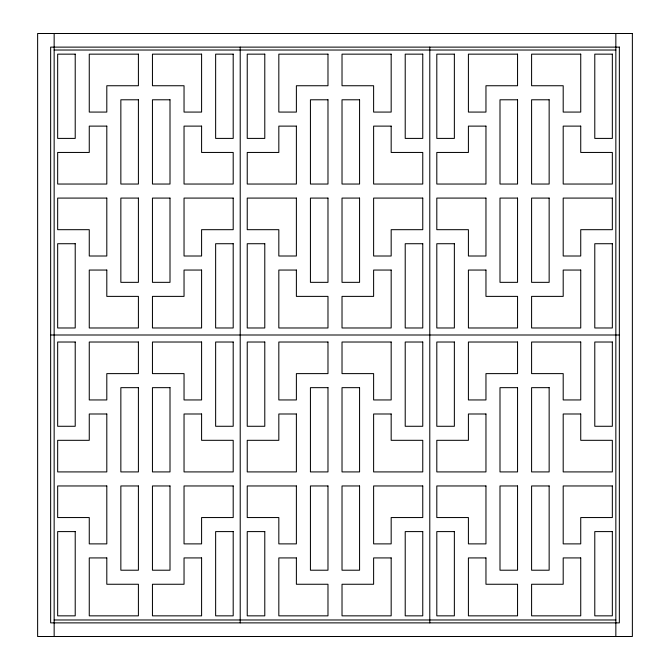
<?xml version="1.0" encoding="UTF-8"?>
<svg xmlns="http://www.w3.org/2000/svg" width="670" height="670" viewBox="0 0 670 670"><rect width="100%" height="100%" fill="white"/><g stroke="black" fill="none" stroke-linecap="round" stroke-linejoin="round"><path stroke-width="1" d="M54.153 50.024L615.847 50.024M50.644 335L619.356 335M54.153 619.976L615.847 619.976M615.847 33.5L615.847 636.5M429.788 47.126L429.788 622.874M240.212 47.126L240.212 622.874M54.153 33.5L54.153 636.5M632.371 33.5L37.629 33.5L37.629 636.5L632.371 636.5L632.371 33.5M619.356 47.126L50.644 47.126L50.644 622.874L619.356 622.874L619.356 47.126M75.216 54.153L57.662 54.153L57.662 138.405L75.216 138.405L75.216 54.153M138.405 54.153L89.261 54.153L89.261 112.074L106.806 112.074L106.806 85.743L138.405 85.743L138.405 54.153M201.595 54.153L152.45 54.153L152.45 85.743L184.041 85.743L184.041 112.074L201.595 112.074L201.595 54.153M233.194 54.153L215.64 54.153L215.64 138.405L233.194 138.405L233.194 54.153M264.784 54.153L247.238 54.153L247.238 138.405L264.784 138.405L264.784 54.153M327.982 54.153L278.829 54.153L278.829 112.074L296.383 112.074L296.383 85.743L327.982 85.743L327.982 54.153M391.171 54.153L342.018 54.153L342.018 85.743L373.617 85.743L373.617 112.074L391.171 112.074L391.171 54.153M422.762 54.153L405.216 54.153L405.216 138.405L422.762 138.405L422.762 54.153M454.361 54.153L436.806 54.153L436.806 138.405L454.361 138.405L454.361 54.153M517.55 54.153L468.405 54.153L468.405 112.074L485.959 112.074L485.959 85.743L517.55 85.743L517.55 54.153M580.739 54.153L531.595 54.153L531.595 85.743L563.194 85.743L563.194 112.074L580.739 112.074L580.739 54.153M612.338 54.153L594.784 54.153L594.784 138.405L612.338 138.405L612.338 54.153M138.405 99.788L120.851 99.788L120.851 184.041L138.405 184.041L138.405 99.788M170.004 99.788L152.45 99.788L152.45 184.041L170.004 184.041L170.004 99.788M327.982 99.788L310.428 99.788L310.428 184.041L327.982 184.041L327.982 99.788M359.572 99.788L342.018 99.788L342.018 184.041L359.572 184.041L359.572 99.788M517.55 99.788L499.996 99.788L499.996 184.041L517.55 184.041L517.55 99.788M549.149 99.788L531.595 99.788L531.595 184.041L549.149 184.041L549.149 99.788M106.806 126.119L89.261 126.119L89.261 152.45L57.662 152.45L57.662 184.041L106.806 184.041L106.806 126.119M201.595 126.119L184.041 126.119L184.041 184.041L233.194 184.041L233.194 152.45L201.595 152.45L201.595 126.119M296.383 126.119L278.829 126.119L278.829 152.45L247.238 152.45L247.238 184.041L296.383 184.041L296.383 126.119M391.171 126.119L373.617 126.119L373.617 184.041L422.762 184.041L422.762 152.45L391.171 152.45L391.171 126.119M485.959 126.119L468.405 126.119L468.405 152.45L436.806 152.45L436.806 184.041L485.959 184.041L485.959 126.119M580.739 126.119L563.194 126.119L563.194 184.041L612.338 184.041L612.338 152.45L580.739 152.45L580.739 126.119M106.806 198.086L57.662 198.086L57.662 229.684L89.261 229.684L89.261 256.007L106.806 256.007L106.806 198.086M138.405 198.086L120.851 198.086L120.851 282.338L138.405 282.338L138.405 198.086M170.004 198.086L152.45 198.086L152.45 282.338L170.004 282.338L170.004 198.086M233.194 198.086L184.041 198.086L184.041 256.007L201.595 256.007L201.595 229.684L233.194 229.684L233.194 198.086M296.383 198.086L247.238 198.086L247.238 229.684L278.829 229.684L278.829 256.007L296.383 256.007L296.383 198.086M327.982 198.086L310.428 198.086L310.428 282.338L327.982 282.338L327.982 198.086M359.572 198.086L342.018 198.086L342.018 282.338L359.572 282.338L359.572 198.086M422.762 198.086L373.617 198.086L373.617 256.007L391.171 256.007L391.171 229.684L422.762 229.684L422.762 198.086M485.959 198.086L436.806 198.086L436.806 229.684L468.405 229.684L468.405 256.007L485.959 256.007L485.959 198.086M517.55 198.086L499.996 198.086L499.996 282.338L517.55 282.338L517.55 198.086M549.149 198.086L531.595 198.086L531.595 282.338L549.149 282.338L549.149 198.086M612.338 198.086L563.194 198.086L563.194 256.007L580.739 256.007L580.739 229.684L612.338 229.684L612.338 198.086M75.216 243.721L57.662 243.721L57.662 327.982L75.216 327.982L75.216 243.721M233.194 243.721L215.64 243.721L215.64 327.982L233.194 327.982L233.194 243.721M264.784 243.721L247.238 243.721L247.238 327.982L264.784 327.982L264.784 243.721M422.762 243.721L405.216 243.721L405.216 327.982L422.762 327.982L422.762 243.721M454.361 243.721L436.806 243.721L436.806 327.982L454.361 327.982L454.361 243.721M612.338 243.721L594.784 243.721L594.784 327.982L612.338 327.982L612.338 243.721M106.806 270.052L89.261 270.052L89.261 327.982L138.405 327.982L138.405 296.383L106.806 296.383L106.806 270.052M201.595 270.052L184.041 270.052L184.041 296.383L152.45 296.383L152.45 327.982L201.595 327.982L201.595 270.052M296.383 270.052L278.829 270.052L278.829 327.982L327.982 327.982L327.982 296.383L296.383 296.383L296.383 270.052M391.171 270.052L373.617 270.052L373.617 296.383L342.018 296.383L342.018 327.982L391.171 327.982L391.171 270.052M485.959 270.052L468.405 270.052L468.405 327.982L517.55 327.982L517.55 296.383L485.959 296.383L485.959 270.052M580.739 270.052L563.194 270.052L563.194 296.383L531.595 296.383L531.595 327.982L580.739 327.982L580.739 270.052M75.216 342.018L57.662 342.018L57.662 426.279L75.216 426.279L75.216 342.018M138.405 342.018L89.261 342.018L89.261 399.948L106.806 399.948L106.806 373.617L138.405 373.617L138.405 342.018M201.595 342.018L152.45 342.018L152.45 373.617L184.041 373.617L184.041 399.948L201.595 399.948L201.595 342.018M233.194 342.018L215.64 342.018L215.64 426.279L233.194 426.279L233.194 342.018M264.784 342.018L247.238 342.018L247.238 426.279L264.784 426.279L264.784 342.018M327.982 342.018L278.829 342.018L278.829 399.948L296.383 399.948L296.383 373.617L327.982 373.617L327.982 342.018M391.171 342.018L342.018 342.018L342.018 373.617L373.617 373.617L373.617 399.948L391.171 399.948L391.171 342.018M422.762 342.018L405.216 342.018L405.216 426.279L422.762 426.279L422.762 342.018M454.361 342.018L436.806 342.018L436.806 426.279L454.361 426.279L454.361 342.018M517.55 342.018L468.405 342.018L468.405 399.948L485.959 399.948L485.959 373.617L517.55 373.617L517.55 342.018M580.739 342.018L531.595 342.018L531.595 373.617L563.194 373.617L563.194 399.948L580.739 399.948L580.739 342.018M612.338 342.018L594.784 342.018L594.784 426.279L612.338 426.279L612.338 342.018M138.405 387.662L120.851 387.662L120.851 471.915L138.405 471.915L138.405 387.662M170.004 387.662L152.45 387.662L152.45 471.915L170.004 471.915L170.004 387.662M327.982 387.662L310.428 387.662L310.428 471.915L327.982 471.915L327.982 387.662M359.572 387.662L342.018 387.662L342.018 471.915L359.572 471.915L359.572 387.662M517.55 387.662L499.996 387.662L499.996 471.915L517.55 471.915L517.55 387.662M549.149 387.662L531.595 387.662L531.595 471.915L549.149 471.915L549.149 387.662M106.806 413.993L89.261 413.993L89.261 440.316L57.662 440.316L57.662 471.915L106.806 471.915L106.806 413.993M201.595 413.993L184.041 413.993L184.041 471.915L233.194 471.915L233.194 440.316L201.595 440.316L201.595 413.993M296.383 413.993L278.829 413.993L278.829 440.316L247.238 440.316L247.238 471.915L296.383 471.915L296.383 413.993M391.171 413.993L373.617 413.993L373.617 471.915L422.762 471.915L422.762 440.316L391.171 440.316L391.171 413.993M485.959 413.993L468.405 413.993L468.405 440.316L436.806 440.316L436.806 471.915L485.959 471.915L485.959 413.993M580.739 413.993L563.194 413.993L563.194 471.915L612.338 471.915L612.338 440.316L580.739 440.316L580.739 413.993M106.806 485.959L57.662 485.959L57.662 517.55L89.261 517.55L89.261 543.881L106.806 543.881L106.806 485.959M138.405 485.959L120.851 485.959L120.851 570.212L138.405 570.212L138.405 485.959M170.004 485.959L152.45 485.959L152.45 570.212L170.004 570.212L170.004 485.959M233.194 485.959L184.041 485.959L184.041 543.881L201.595 543.881L201.595 517.55L233.194 517.55L233.194 485.959M296.383 485.959L247.238 485.959L247.238 517.55L278.829 517.55L278.829 543.881L296.383 543.881L296.383 485.959M327.982 485.959L310.428 485.959L310.428 570.212L327.982 570.212L327.982 485.959M359.572 485.959L342.018 485.959L342.018 570.212L359.572 570.212L359.572 485.959M422.762 485.959L373.617 485.959L373.617 543.881L391.171 543.881L391.171 517.55L422.762 517.55L422.762 485.959M485.959 485.959L436.806 485.959L436.806 517.55L468.405 517.55L468.405 543.881L485.959 543.881L485.959 485.959M517.55 485.959L499.996 485.959L499.996 570.212L517.55 570.212L517.55 485.959M549.149 485.959L531.595 485.959L531.595 570.212L549.149 570.212L549.149 485.959M612.338 485.959L563.194 485.959L563.194 543.881L580.739 543.881L580.739 517.55L612.338 517.55L612.338 485.959M75.216 531.595L57.662 531.595L57.662 615.847L75.216 615.847L75.216 531.595M233.194 531.595L215.64 531.595L215.64 615.847L233.194 615.847L233.194 531.595M264.784 531.595L247.238 531.595L247.238 615.847L264.784 615.847L264.784 531.595M422.762 531.595L405.216 531.595L405.216 615.847L422.762 615.847L422.762 531.595M454.361 531.595L436.806 531.595L436.806 615.847L454.361 615.847L454.361 531.595M612.338 531.595L594.784 531.595L594.784 615.847L612.338 615.847L612.338 531.595M106.806 557.926L89.261 557.926L89.261 615.847L138.405 615.847L138.405 584.257L106.806 584.257L106.806 557.926M201.595 557.926L184.041 557.926L184.041 584.257L152.45 584.257L152.45 615.847L201.595 615.847L201.595 557.926M296.383 557.926L278.829 557.926L278.829 615.847L327.982 615.847L327.982 584.257L296.383 584.257L296.383 557.926M391.171 557.926L373.617 557.926L373.617 584.257L342.018 584.257L342.018 615.847L391.171 615.847L391.171 557.926M485.959 557.926L468.405 557.926L468.405 615.847L517.55 615.847L517.55 584.257L485.959 584.257L485.959 557.926M580.739 557.926L563.194 557.926L563.194 584.257L531.595 584.257L531.595 615.847L580.739 615.847L580.739 557.926"/></g></svg>
